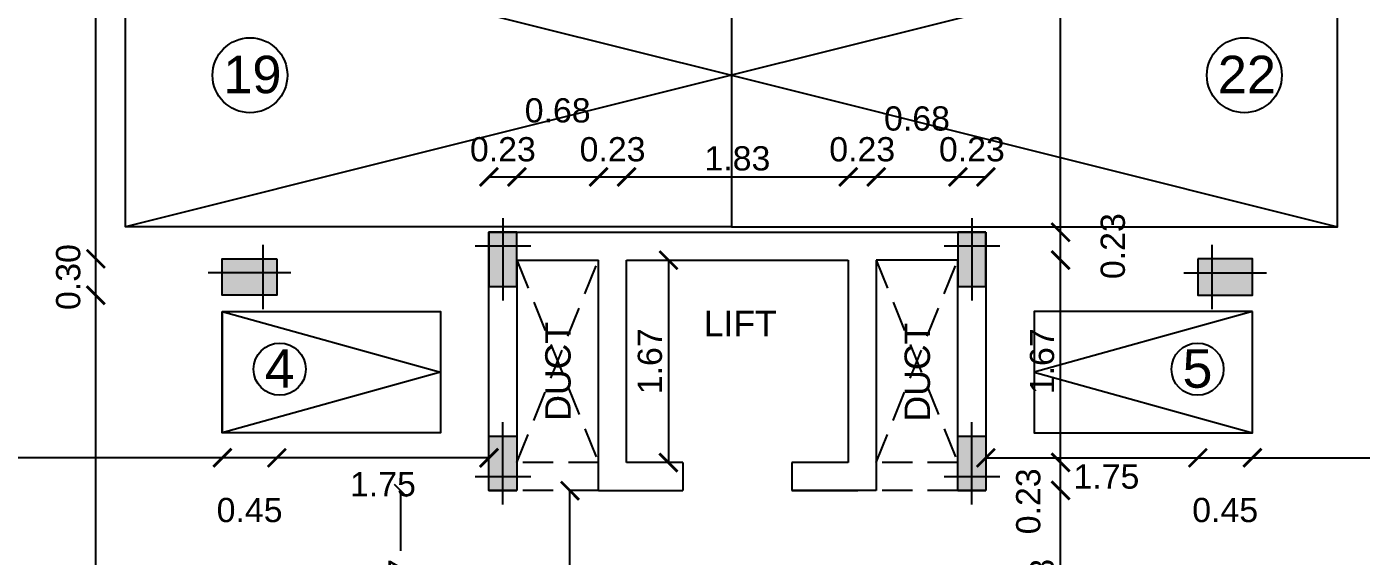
# Model space of a CAD drawing. Header units: metres. Extents: x 2130 to 3135, y 5414 to 5819.
# Drawn here: x 2812.47 to 2823.48, y 5623.37 to 5627.74 of the extents above; entities that cross this region are included whole.
import ezdxf
from ezdxf.enums import TextEntityAlignment as Align

# ---------------------------------------------------------------- set-up
doc = ezdxf.new("R2010")
doc.units = ezdxf.units.M
doc.header["$MEASUREMENT"] = 0
doc.header["$PDMODE"] = 34
doc.linetypes.add('HIDDEN', pattern=[0.375, 0.25, -0.125])
doc.linetypes.add('PHANTOM2', pattern=[1.25, 0.625, -0.125, 0.125, -0.125, 0.125, -0.125])
doc.layers.get('0').update_dxf_attribs({"lineweight": 18})
doc.layers.get('Defpoints').update_dxf_attribs({"lineweight": 18})
for name, color, linetype in [('BLK_1_FLR_0_EXIT_WIDTH_STAIR', 1, 'Continuous'), ('CAR TEXT', 5, 'Continuous'), ('CMDA CAR', 30, 'Continuous'), ('col', 1, 'Continuous'), ('DIM', 8, 'Continuous'), ('TW CMDA', 190, 'Continuous'), ('TW NOS', 7, 'Continuous'), ('WALL', 2, 'Continuous')]:
    doc.layers.add(name, color=color, linetype=linetype)
doc.layers.add('text', color=7, linetype='Continuous', lineweight=25)
doc.styles.add('A1', font='arial.ttf')
doc.styles.add('R1', font='arial.ttf')
doc.styles.get("Standard").update_dxf_attribs({"font": 'arial.ttf'})
doc.dimstyles.new('app', dxfattribs={"dimtxt": 0.2, "dimasz": 0.1, "dimexe": 0.18, "dimexo": 0.0625, "dimgap": 0.09, "dimtad": 0, "dimzin": 0, "dimdsep": 46, "dimtxsty": 'Standard', "dimblk": 'OBLIQUE', "dimcen": 0.09, "dimse1": 1, "dimse2": 1, "dimclre": 8, "dimadec": 0, "dimazin": 0, "dimtfac": 1, "dimtofl": 0, "dimtmove": 0, "dimatfit": 3, "dimfxl": 0, "dimtolj": 1, "dimtzin": 0, "dimarcsym": 0})
doc.dimstyles.new('DIM-CMDA', dxfattribs={"dimtxt": 0.2, "dimasz": 0.15, "dimexe": 0.05, "dimexo": 0.0625, "dimgap": 0.05, "dimtad": 1, "dimzin": 1, "dimdsep": 46, "dimtxsty": 'R1', "dimblk": 'ARCHTICK', "dimcen": 0.09, "dimse1": 1, "dimse2": 1, "dimclrd": 8, "dimclre": 8, "dimadec": 0, "dimazin": 0, "dimtm": 1e-09, "dimtfac": 1, "dimtofl": 0, "dimtmove": 2, "dimatfit": 3, "dimfxl": 0, "dimtolj": 1, "dimtzin": 0, "dimlwd": -1, "dimlwe": -1, "dimarcsym": 0})

# ---------------------------------------------------------------- blocks, each defined once
blk = doc.blocks.new('CAR - 1')
at = {"color": 0}
blk.add_lwpolyline([(-1250, 0), (1250, 0), (1250, 5000), (-1250, 5000)], close=True, dxfattribs=at)
blk.add_lwpolyline([(1250, 0), (0, 5000), (-1250, 0), (1250, 0)], dxfattribs=at)
blk = doc.blocks.new('230x450')
blk.add_hatch(color=0).paths.add_polyline_path([(1594.873, -175.039), (1595.103, -175.039), (1595.103, -175.489), (1594.873, -175.489)])
at = {"color": 0}
for p, q in [((1594.988, -174.924), (1594.988, -175.604)), ((1594.758, -175.154), (1595.218, -175.154))]:
    blk.add_line(p, q, dxfattribs=at)
blk.add_lwpolyline([(1594.873, -175.039), (1595.103, -175.039), (1595.103, -175.489), (1594.873, -175.489)], close=True, dxfattribs=at)
blk = doc.blocks.new('300x450')
blk.add_hatch(color=0).paths.add_polyline_path([(1602.841, -173.858), (1603.141, -173.858), (1603.141, -174.308), (1602.841, -174.308)])
at = {"color": 0}
for p, q in [((1602.956, -173.743), (1602.956, -174.423)), ((1602.726, -173.973), (1603.256, -173.973))]:
    blk.add_line(p, q, dxfattribs=at)
blk.add_lwpolyline([(1602.841, -173.858), (1603.141, -173.858), (1603.141, -174.308), (1602.841, -174.308)], close=True, dxfattribs=at)
blk = doc.blocks.new('_ArchTick')
at = {"color": 0, "linetype": 'ByBlock', "const_width": 0.15}
blk.add_lwpolyline([(-0.5, -0.5), (0.5, 0.5)], dxfattribs=at)
blk = doc.blocks.new('*D343')
at = {"layer": 'Defpoints', "color": 0}
for p in [(2816.512, 5626.503), (2816.282, 5625.168), (2816.512, 5625.168)]:
    blk.add_point(p, dxfattribs=at)
at = {"layer": 'DIM', "color": 8}
blk.add_line((2816.282, 5626.503), (2816.512, 5626.503), dxfattribs=at)
at = {"layer": 'DIM', "color": 8, "xscale": 0.15, "yscale": 0.15, "zscale": 0.15, "rotation": 180}
blk.add_blockref('_ArchTick', (2816.282, 5626.503), dxfattribs=at)
at = {"layer": 'DIM', "color": 8, "xscale": 0.15, "yscale": 0.15, "zscale": 0.15}
blk.add_blockref('_ArchTick', (2816.512, 5626.503), dxfattribs=at)
at = {"layer": 'DIM', "color": 0, "insert": (2816.397, 5626.73), "char_height": 0.2, "attachment_point": 5, "style": 'R1'}
blk.add_mtext('\\A1;0.23', dxfattribs=at)
blk = doc.blocks.new('*D344')
at = {"layer": 'Defpoints', "color": 0}
for p in [(2817.187, 5626.503), (2816.512, 5625.168), (2817.187, 5624.867)]:
    blk.add_point(p, dxfattribs=at)
at = {"layer": 'DIM', "color": 8}
blk.add_line((2816.512, 5626.503), (2817.187, 5626.503), dxfattribs=at)
at = {"layer": 'DIM', "color": 8, "xscale": 0.15, "yscale": 0.15, "zscale": 0.15, "rotation": 180}
blk.add_blockref('_ArchTick', (2816.512, 5626.503), dxfattribs=at)
at = {"layer": 'DIM', "color": 8, "xscale": 0.15, "yscale": 0.15, "zscale": 0.15}
blk.add_blockref('_ArchTick', (2817.187, 5626.503), dxfattribs=at)
at = {"layer": 'DIM', "color": 0, "insert": (2816.849, 5627.051), "char_height": 0.2, "attachment_point": 5, "style": 'R1'}
blk.add_mtext('\\A1;0.68', dxfattribs=at)
blk = doc.blocks.new('*D345')
at = {"layer": 'Defpoints', "color": 0}
for p in [(2817.417, 5626.503), (2817.417, 5624.982), (2817.187, 5624.867)]:
    blk.add_point(p, dxfattribs=at)
at = {"layer": 'DIM', "color": 8}
blk.add_line((2817.187, 5626.503), (2817.417, 5626.503), dxfattribs=at)
at = {"layer": 'DIM', "color": 8, "xscale": 0.15, "yscale": 0.15, "zscale": 0.15, "rotation": 180}
blk.add_blockref('_ArchTick', (2817.187, 5626.503), dxfattribs=at)
at = {"layer": 'DIM', "color": 8, "xscale": 0.15, "yscale": 0.15, "zscale": 0.15}
blk.add_blockref('_ArchTick', (2817.417, 5626.503), dxfattribs=at)
at = {"layer": 'DIM', "color": 0, "insert": (2817.302, 5626.73), "char_height": 0.2, "attachment_point": 5, "style": 'R1'}
blk.add_mtext('\\A1;0.23', dxfattribs=at)
blk = doc.blocks.new('*D346')
at = {"layer": 'Defpoints', "color": 0}
for p in [(2819.247, 5626.503), (2819.247, 5625.259), (2817.417, 5624.982)]:
    blk.add_point(p, dxfattribs=at)
at = {"layer": 'DIM', "color": 8}
blk.add_line((2817.417, 5626.503), (2819.247, 5626.503), dxfattribs=at)
at = {"layer": 'DIM', "color": 8, "xscale": 0.15, "yscale": 0.15, "zscale": 0.15, "rotation": 180}
blk.add_blockref('_ArchTick', (2817.417, 5626.503), dxfattribs=at)
at = {"layer": 'DIM', "color": 8, "xscale": 0.15, "yscale": 0.15, "zscale": 0.15}
blk.add_blockref('_ArchTick', (2819.247, 5626.503), dxfattribs=at)
at = {"layer": 'DIM', "color": 0, "insert": (2818.332, 5626.655), "char_height": 0.2, "attachment_point": 5, "style": 'R1'}
blk.add_mtext('\\A1;1.83', dxfattribs=at)
blk = doc.blocks.new('*D347')
at = {"layer": 'Defpoints', "color": 0}
for p in [(2819.477, 5626.503), (2819.247, 5625.259), (2819.477, 5625.189)]:
    blk.add_point(p, dxfattribs=at)
at = {"layer": 'DIM', "color": 8}
blk.add_line((2819.247, 5626.503), (2819.477, 5626.503), dxfattribs=at)
at = {"layer": 'DIM', "color": 8, "xscale": 0.15, "yscale": 0.15, "zscale": 0.15, "rotation": 180}
blk.add_blockref('_ArchTick', (2819.247, 5626.503), dxfattribs=at)
at = {"layer": 'DIM', "color": 8, "xscale": 0.15, "yscale": 0.15, "zscale": 0.15}
blk.add_blockref('_ArchTick', (2819.477, 5626.503), dxfattribs=at)
at = {"layer": 'DIM', "color": 0, "insert": (2819.362, 5626.73), "char_height": 0.2, "attachment_point": 5, "style": 'R1'}
blk.add_mtext('\\A1;0.23', dxfattribs=at)
blk = doc.blocks.new('*D348')
at = {"layer": 'Defpoints', "color": 0}
for p in [(2820.152, 5626.503), (2819.477, 5625.189), (2820.152, 5625.108)]:
    blk.add_point(p, dxfattribs=at)
at = {"layer": 'DIM', "color": 8}
blk.add_line((2819.477, 5626.503), (2820.152, 5626.503), dxfattribs=at)
at = {"layer": 'DIM', "color": 8, "xscale": 0.15, "yscale": 0.15, "zscale": 0.15, "rotation": 180}
blk.add_blockref('_ArchTick', (2819.477, 5626.503), dxfattribs=at)
at = {"layer": 'DIM', "color": 8, "xscale": 0.15, "yscale": 0.15, "zscale": 0.15}
blk.add_blockref('_ArchTick', (2820.152, 5626.503), dxfattribs=at)
at = {"layer": 'DIM', "color": 0, "insert": (2819.814, 5626.984), "char_height": 0.2, "attachment_point": 5, "style": 'R1'}
blk.add_mtext('\\A1;0.68', dxfattribs=at)
blk = doc.blocks.new('*D349')
at = {"layer": 'Defpoints', "color": 0}
for p in [(2820.382, 5626.503), (2820.152, 5625.108), (2820.382, 5625.098)]:
    blk.add_point(p, dxfattribs=at)
at = {"layer": 'DIM', "color": 8}
blk.add_line((2820.152, 5626.503), (2820.382, 5626.503), dxfattribs=at)
at = {"layer": 'DIM', "color": 8, "xscale": 0.15, "yscale": 0.15, "zscale": 0.15, "rotation": 180}
blk.add_blockref('_ArchTick', (2820.152, 5626.503), dxfattribs=at)
at = {"layer": 'DIM', "color": 8, "xscale": 0.15, "yscale": 0.15, "zscale": 0.15}
blk.add_blockref('_ArchTick', (2820.382, 5626.503), dxfattribs=at)
at = {"layer": 'DIM', "color": 0, "insert": (2820.267, 5626.73), "char_height": 0.2, "attachment_point": 5, "style": 'R1'}
blk.add_mtext('\\A1;0.23', dxfattribs=at)
blk = doc.blocks.new('*D350')
at = {"layer": 'Defpoints', "color": 0}
for p in [(2822.132, 5625.392), (2820.382, 5625.098), (2822.132, 5624.186)]:
    blk.add_point(p, dxfattribs=at)
at = {"layer": 'DIM', "color": 8}
blk.add_line((2820.382, 5624.186), (2822.132, 5624.186), dxfattribs=at)
at = {"layer": 'DIM', "color": 8, "xscale": 0.15, "yscale": 0.15, "zscale": 0.15, "rotation": 180}
blk.add_blockref('_ArchTick', (2820.382, 5624.186), dxfattribs=at)
at = {"layer": 'DIM', "color": 8, "xscale": 0.15, "yscale": 0.15, "zscale": 0.15}
blk.add_blockref('_ArchTick', (2822.132, 5624.186), dxfattribs=at)
at = {"layer": 'DIM', "color": 0, "insert": (2821.377, 5624.03), "char_height": 0.2, "attachment_point": 5, "style": 'R1'}
blk.add_mtext('\\A1;1.75', dxfattribs=at)
blk = doc.blocks.new('*D351')
at = {"layer": 'Defpoints', "color": 0}
for p in [(2822.132, 5625.392), (2822.582, 5625.392), (2822.582, 5624.186)]:
    blk.add_point(p, dxfattribs=at)
at = {"layer": 'DIM', "color": 8}
blk.add_line((2822.132, 5624.186), (2822.582, 5624.186), dxfattribs=at)
at = {"layer": 'DIM', "color": 8, "xscale": 0.15, "yscale": 0.15, "zscale": 0.15, "rotation": 180}
blk.add_blockref('_ArchTick', (2822.132, 5624.186), dxfattribs=at)
at = {"layer": 'DIM', "color": 8, "xscale": 0.15, "yscale": 0.15, "zscale": 0.15}
blk.add_blockref('_ArchTick', (2822.582, 5624.186), dxfattribs=at)
at = {"layer": 'DIM', "color": 0, "insert": (2822.357, 5623.754), "char_height": 0.2, "attachment_point": 5, "style": 'R1'}
blk.add_mtext('\\A1;0.45', dxfattribs=at)
blk = doc.blocks.new('*D352')
at = {"layer": 'Defpoints', "color": 0}
for p in [(2822.582, 5625.392), (2827.522, 5625.242), (2827.522, 5624.186)]:
    blk.add_point(p, dxfattribs=at)
at = {"layer": 'DIM', "color": 8}
blk.add_line((2822.582, 5624.186), (2827.522, 5624.186), dxfattribs=at)
at = {"layer": 'DIM', "color": 8, "xscale": 0.15, "yscale": 0.15, "zscale": 0.15, "rotation": 180}
blk.add_blockref('_ArchTick', (2822.582, 5624.186), dxfattribs=at)
at = {"layer": 'DIM', "color": 8, "xscale": 0.15, "yscale": 0.15, "zscale": 0.15}
blk.add_blockref('_ArchTick', (2827.522, 5624.186), dxfattribs=at)
at = {"layer": 'DIM', "color": 0, "insert": (2825.052, 5624.338), "char_height": 0.2, "attachment_point": 5, "style": 'R1'}
blk.add_mtext('\\A1;4.94', dxfattribs=at)
blk = doc.blocks.new('*D356')
at = {"layer": 'Defpoints', "color": 0}
for p in [(2814.532, 5625.692), (2816.282, 5625.168), (2814.532, 5624.186)]:
    blk.add_point(p, dxfattribs=at)
at = {"layer": 'DIM', "color": 8}
blk.add_line((2816.282, 5624.186), (2814.532, 5624.186), dxfattribs=at)
at = {"layer": 'DIM', "color": 8, "xscale": 0.15, "yscale": 0.15, "zscale": 0.15, "rotation": 180}
blk.add_blockref('_ArchTick', (2814.532, 5624.186), dxfattribs=at)
at = {"layer": 'DIM', "color": 8, "xscale": 0.15, "yscale": 0.15, "zscale": 0.15}
blk.add_blockref('_ArchTick', (2816.282, 5624.186), dxfattribs=at)
at = {"layer": 'DIM', "color": 0, "insert": (2815.407, 5623.967), "char_height": 0.2, "attachment_point": 5, "style": 'R1'}
blk.add_mtext('\\A1;1.75', dxfattribs=at)
blk = doc.blocks.new('*D357')
at = {"layer": 'Defpoints', "color": 0}
for p in [(2814.082, 5625.692), (2814.532, 5625.692), (2814.082, 5624.186)]:
    blk.add_point(p, dxfattribs=at)
at = {"layer": 'DIM', "color": 8}
blk.add_line((2814.532, 5624.186), (2814.082, 5624.186), dxfattribs=at)
at = {"layer": 'DIM', "color": 8, "xscale": 0.15, "yscale": 0.15, "zscale": 0.15, "rotation": 180}
blk.add_blockref('_ArchTick', (2814.082, 5624.186), dxfattribs=at)
at = {"layer": 'DIM', "color": 8, "xscale": 0.15, "yscale": 0.15, "zscale": 0.15}
blk.add_blockref('_ArchTick', (2814.532, 5624.186), dxfattribs=at)
at = {"layer": 'DIM', "color": 0, "insert": (2814.307, 5623.754), "char_height": 0.2, "attachment_point": 5, "style": 'R1'}
blk.add_mtext('\\A1;0.45', dxfattribs=at)
blk = doc.blocks.new('*D358')
at = {"layer": 'Defpoints', "color": 0}
for p in [(2814.082, 5625.692), (2809.142, 5625.312), (2809.142, 5624.186)]:
    blk.add_point(p, dxfattribs=at)
at = {"layer": 'DIM', "color": 8}
blk.add_line((2814.082, 5624.186), (2809.142, 5624.186), dxfattribs=at)
at = {"layer": 'DIM', "color": 8, "xscale": 0.15, "yscale": 0.15, "zscale": 0.15, "rotation": 180}
blk.add_blockref('_ArchTick', (2809.142, 5624.186), dxfattribs=at)
at = {"layer": 'DIM', "color": 8, "xscale": 0.15, "yscale": 0.15, "zscale": 0.15}
blk.add_blockref('_ArchTick', (2814.082, 5624.186), dxfattribs=at)
at = {"layer": 'DIM', "color": 0, "insert": (2811.612, 5624.338), "char_height": 0.2, "attachment_point": 5, "style": 'R1'}
blk.add_mtext('\\A1;4.94', dxfattribs=at)
blk = doc.blocks.new('*D827')
at = {"layer": 'Defpoints', "color": 0}
for p in [(2819.327, 5623.917), (2820.999, 5623.917), (2820.752, 5622.242)]:
    blk.add_point(p, dxfattribs=at)
at = {"layer": 'DIM', "color": 8}
blk.add_line((2820.999, 5622.242), (2820.999, 5623.917), dxfattribs=at)
at = {"layer": 'DIM', "color": 8, "xscale": 0.15, "yscale": 0.15, "zscale": 0.15}
for p, rotation in [((2820.999, 5623.917), 90), ((2820.999, 5622.242), 270)]:
    blk.add_blockref('_ArchTick', p, dxfattribs=dict(at, rotation=rotation))
at = {"layer": 'DIM', "color": 0, "insert": (2820.847, 5623.08), "char_height": 0.2, "attachment_point": 5, "rotation": 90, "style": 'R1'}
blk.add_mtext('\\A1;1.68', dxfattribs=at)
blk = doc.blocks.new('*D828')
at = {"layer": 'Defpoints', "color": 0}
for p in [(2819.094, 5624.147), (2820.999, 5624.147), (2819.327, 5623.917)]:
    blk.add_point(p, dxfattribs=at)
at = {"layer": 'DIM', "color": 8}
blk.add_line((2820.999, 5623.917), (2820.999, 5624.147), dxfattribs=at)
at = {"layer": 'DIM', "color": 8, "xscale": 0.15, "yscale": 0.15, "zscale": 0.15}
for p, rotation in [((2820.999, 5624.147), 90), ((2820.999, 5623.917), 270)]:
    blk.add_blockref('_ArchTick', p, dxfattribs=dict(at, rotation=rotation))
at = {"layer": 'DIM', "color": 0, "insert": (2820.733, 5623.827), "char_height": 0.2, "attachment_point": 5, "rotation": 90, "style": 'R1'}
blk.add_mtext('\\A1;0.23', dxfattribs=at)
blk = doc.blocks.new('*D829')
at = {"layer": 'Defpoints', "color": 0}
for p in [(2819.7, 5625.817), (2820.999, 5625.817), (2819.094, 5624.147)]:
    blk.add_point(p, dxfattribs=at)
at = {"layer": 'DIM', "color": 8}
blk.add_line((2820.999, 5624.147), (2820.999, 5625.817), dxfattribs=at)
at = {"layer": 'DIM', "color": 8, "xscale": 0.15, "yscale": 0.15, "zscale": 0.15}
for p, rotation in [((2820.999, 5625.817), 90), ((2820.999, 5624.147), 270)]:
    blk.add_blockref('_ArchTick', p, dxfattribs=dict(at, rotation=rotation))
at = {"layer": 'DIM', "color": 0, "insert": (2820.847, 5624.982), "char_height": 0.2, "attachment_point": 5, "rotation": 90, "style": 'R1'}
blk.add_mtext('\\A1;1.67', dxfattribs=at)
blk = doc.blocks.new('*D830')
at = {"layer": 'Defpoints', "color": 0}
for p in [(2819.724, 5626.047), (2820.999, 5626.047), (2819.7, 5625.817)]:
    blk.add_point(p, dxfattribs=at)
at = {"layer": 'DIM', "color": 8}
blk.add_line((2820.999, 5625.817), (2820.999, 5626.047), dxfattribs=at)
at = {"layer": 'DIM', "color": 8, "xscale": 0.15, "yscale": 0.15, "zscale": 0.15}
for p, rotation in [((2820.999, 5626.047), 90), ((2820.999, 5625.817), 270)]:
    blk.add_blockref('_ArchTick', p, dxfattribs=dict(at, rotation=rotation))
at = {"layer": 'DIM', "color": 0, "insert": (2821.431, 5625.932), "char_height": 0.2, "attachment_point": 5, "rotation": 90, "style": 'R1'}
blk.add_mtext('\\A1;0.23', dxfattribs=at)
blk = doc.blocks.new('*D831')
at = {"layer": 'Defpoints', "color": 0}
for p in [(2820.602, 5631.092), (2820.999, 5631.092), (2819.724, 5626.047)]:
    blk.add_point(p, dxfattribs=at)
at = {"layer": 'DIM', "color": 8}
blk.add_line((2820.999, 5626.047), (2820.999, 5631.092), dxfattribs=at)
at = {"layer": 'DIM', "color": 8, "xscale": 0.15, "yscale": 0.15, "zscale": 0.15}
for p, rotation in [((2820.999, 5631.092), 90), ((2820.999, 5626.047), 270)]:
    blk.add_blockref('_ArchTick', p, dxfattribs=dict(at, rotation=rotation))
at = {"layer": 'DIM', "color": 0, "insert": (2820.847, 5628.57), "char_height": 0.2, "attachment_point": 5, "rotation": 90, "style": 'R1'}
blk.add_mtext('\\A1;5.05', dxfattribs=at)
blk = doc.blocks.new('*D872')
at = {"layer": 'Defpoints', "color": 0}
for p in [(2813.038, 5625.527), (2814.307, 5625.527), (2814.307, 5618.727)]:
    blk.add_point(p, dxfattribs=at)
at = {"layer": 'DIM', "color": 8}
blk.add_line((2813.038, 5618.727), (2813.038, 5625.527), dxfattribs=at)
at = {"layer": 'DIM', "color": 8, "xscale": 0.15, "yscale": 0.15, "zscale": 0.15}
for p, rotation in [((2813.038, 5625.527), 90), ((2813.038, 5618.727), 270)]:
    blk.add_blockref('_ArchTick', p, dxfattribs=dict(at, rotation=rotation))
at = {"layer": 'DIM', "color": 0, "insert": (2812.886, 5622.127), "char_height": 0.2, "attachment_point": 5, "rotation": 90, "style": 'R1'}
blk.add_mtext('\\A1;6.80', dxfattribs=at)
blk = doc.blocks.new('*D873')
at = {"layer": 'Defpoints', "color": 0}
for p in [(2813.038, 5625.827), (2814.307, 5625.827), (2814.307, 5625.527)]:
    blk.add_point(p, dxfattribs=at)
at = {"layer": 'DIM', "color": 8}
blk.add_line((2813.038, 5625.527), (2813.038, 5625.827), dxfattribs=at)
at = {"layer": 'DIM', "color": 8, "xscale": 0.15, "yscale": 0.15, "zscale": 0.15}
for p, rotation in [((2813.038, 5625.827), 90), ((2813.038, 5625.527), 270)]:
    blk.add_blockref('_ArchTick', p, dxfattribs=dict(at, rotation=rotation))
at = {"layer": 'DIM', "color": 0, "insert": (2812.811, 5625.677), "char_height": 0.2, "attachment_point": 5, "rotation": 90, "style": 'R1'}
blk.add_mtext('\\A1;0.30', dxfattribs=at)
blk = doc.blocks.new('*D874')
at = {"layer": 'Defpoints', "color": 0}
for p in [(2813.038, 5631.092), (2814.532, 5631.092), (2814.307, 5625.827)]:
    blk.add_point(p, dxfattribs=at)
at = {"layer": 'DIM', "color": 8}
blk.add_line((2813.038, 5625.827), (2813.038, 5631.092), dxfattribs=at)
at = {"layer": 'DIM', "color": 8, "xscale": 0.15, "yscale": 0.15, "zscale": 0.15}
for p, rotation in [((2813.038, 5631.092), 90), ((2813.038, 5625.827), 270)]:
    blk.add_blockref('_ArchTick', p, dxfattribs=dict(at, rotation=rotation))
at = {"layer": 'DIM', "color": 0, "insert": (2812.886, 5628.46), "char_height": 0.2, "attachment_point": 5, "rotation": 90, "style": 'R1'}
blk.add_mtext('\\A1;5.27', dxfattribs=at)
blk = doc.blocks.new('*D886')
at = {"layer": 'Defpoints', "color": 0}
for p in [(2817.417, 5625.817), (2817.417, 5624.147), (2817.763, 5624.147)]:
    blk.add_point(p, dxfattribs=at)
at = {"layer": 'DIM', "color": 8}
blk.add_line((2817.763, 5625.817), (2817.763, 5624.147), dxfattribs=at)
at = {"layer": 'DIM', "color": 8, "xscale": 0.15, "yscale": 0.15, "zscale": 0.15}
for p, rotation in [((2817.763, 5625.817), 90), ((2817.763, 5624.147), 270)]:
    blk.add_blockref('_ArchTick', p, dxfattribs=dict(at, rotation=rotation))
at = {"layer": 'DIM', "color": 0, "insert": (2817.611, 5624.982), "char_height": 0.2, "attachment_point": 5, "rotation": 90, "style": 'R1'}
blk.add_mtext('\\A1;1.67', dxfattribs=at)
blk = doc.blocks.new('*D786')
at = {"layer": 'Defpoints', "color": 0}
for p in [(2816.512, 5623.915), (2816.95, 5623.915), (2817.617, 5620.637)]:
    blk.add_point(p, dxfattribs=at)
at = {"layer": 'DIM', "color": 8}
blk.add_line((2816.95, 5620.637), (2816.95, 5623.915), dxfattribs=at)
at = {"layer": 'DIM', "color": 8, "xscale": 0.15, "yscale": 0.15, "zscale": 0.15}
for p, rotation in [((2816.95, 5623.915), 90), ((2816.95, 5620.637), 270)]:
    blk.add_blockref('_ArchTick', p, dxfattribs=dict(at, rotation=rotation))
at = {"layer": 'DIM', "color": 0, "insert": (2816.798, 5622.276), "char_height": 0.2, "attachment_point": 5, "rotation": 90, "style": 'R1'}
blk.add_mtext('\\A1;3.28', dxfattribs=at)
blk = doc.blocks.new('TW')
at = {"color": 0}
blk.add_lwpolyline([(1090.416, 78.54), (1090.416, 76.74), (1091.416, 76.74), (1091.416, 78.54)], close=True, dxfattribs=at)
blk.add_lwpolyline([(1090.416, 78.54), (1090.916, 76.74), (1091.416, 78.54)], dxfattribs=at)
blk = doc.blocks.new('_Oblique')
at = {"color": 0, "linetype": 'ByBlock', "lineweight": -2}
blk.add_line((-0.5, -0.5), (0.5, 0.5), dxfattribs=at)
blk = doc.blocks.new('*D923')
at = {"layer": 'BLK_1_FLR_0_EXIT_WIDTH_STAIR', "color": 0, "linetype": 'PHANTOM2', "lineweight": -2}
for p, q in [((2815.553, 5623.915), (2815.553, 5623.419)), ((2815.553, 5622.242), (2815.553, 5622.739))]:
    blk.add_line(p, q, dxfattribs=at)
at = {"layer": 'Defpoints', "color": 0}
for p in [(2816.282, 5623.915), (2815.553, 5622.242), (2816.282, 5622.242)]:
    blk.add_point(p, dxfattribs=at)
at = {"layer": 'BLK_1_FLR_0_EXIT_WIDTH_STAIR', "color": 0, "lineweight": -2, "xscale": 0.1, "yscale": 0.1, "zscale": 0.1}
for p, rotation in [((2815.553, 5623.915), 90), ((2815.553, 5622.242), 270)]:
    blk.add_blockref('_Oblique', p, dxfattribs=dict(at, rotation=rotation))
at = {"layer": 'BLK_1_FLR_0_EXIT_WIDTH_STAIR', "color": 0, "insert": (2815.553, 5623.079), "char_height": 0.2, "attachment_point": 5, "rotation": 90}
blk.add_mtext('\\A1;1.67', dxfattribs=at)

msp = doc.modelspace()

# ---------------------------------------------------------------- linework, layer by layer
for points in [[(2815.882, 5625.392), (2814.082, 5625.392), (2814.082, 5624.392), (2815.882, 5624.392)], [(2822.582, 5625.392), (2820.782, 5625.392), (2820.782, 5624.392), (2822.582, 5624.392)]]:
    msp.add_lwpolyline(points, close=True)
at = {"layer": 'CAR TEXT', "color": 8}
for centre in [(2814.31, 5627.342), (2822.515, 5627.342)]:
    msp.add_circle(centre, 0.309, dxfattribs=at)
at = {"layer": 'TW NOS'}
for centre in [(2814.555, 5624.917), (2822.129, 5624.917)]:
    msp.add_circle(centre, 0.215, dxfattribs=at)
at = {"layer": 'WALL'}
for p, q in [((2816.282, 5623.915), (2816.282, 5626.047)), ((2816.282, 5626.047), (2820.382, 5626.047)), ((2820.382, 5626.047), (2820.382, 5623.915)), ((2816.512, 5625.817), (2816.512, 5623.915)), ((2816.512, 5625.817), (2817.187, 5625.817)), ((2817.187, 5623.917), (2817.187, 5625.817)), ((2817.417, 5625.817), (2819.247, 5625.817)), ((2817.417, 5624.147), (2817.417, 5625.817)), ((2817.417, 5624.147), (2817.417, 5625.817)), ((2819.247, 5625.817), (2819.247, 5624.147)), ((2819.247, 5625.817), (2819.247, 5624.147)), ((2820.152, 5625.817), (2819.477, 5625.817)), ((2819.477, 5625.817), (2819.477, 5623.917)), ((2820.152, 5623.915), (2820.152, 5625.817)), ((2817.882, 5624.147), (2817.417, 5624.147)), ((2817.882, 5624.147), (2817.882, 5623.917)), ((2819.247, 5624.147), (2818.782, 5624.147)), ((2818.782, 5624.147), (2818.782, 5623.917)), ((2816.282, 5623.915), (2816.512, 5623.915)), ((2817.187, 5623.917), (2817.882, 5623.917)), ((2818.782, 5623.917), (2819.327, 5623.917)), ((2819.477, 5623.917), (2818.782, 5623.917)), ((2820.152, 5623.915), (2820.382, 5623.915))]:
    msp.add_line(p, q, dxfattribs=at)
at = {"layer": 'WALL', "color": 8, "linetype": 'HIDDEN'}
for p, q in [((2816.512, 5624.147), (2817.187, 5625.817)), ((2816.512, 5625.817), (2817.187, 5624.147)), ((2819.477, 5624.147), (2820.152, 5625.817)), ((2819.477, 5625.817), (2820.152, 5624.147)), ((2817.187, 5623.917), (2816.512, 5623.917))]:
    msp.add_line(p, q, dxfattribs=at)
for points in [[(2817.187, 5624.147), (2816.512, 5624.147)], [(2820.152, 5624.147), (2819.477, 5624.147)], [(2817.187, 5623.917), (2816.512, 5623.917)], [(2820.152, 5623.917), (2819.477, 5623.917)]]:
    msp.add_lwpolyline(points, dxfattribs=at)

# ---------------------------------------------------------------- block references
at = {"layer": 'CMDA CAR', "color": 2, "yscale": 0.0009999999892898, "zscale": 0.0009999999892898}
for p, xscale, rotation in [((2813.284, 5627.342), -0.0009999999892898, 270), ((2823.284, 5627.342), 0.0009999999892898, 90)]:
    msp.add_blockref('CAR - 1', p, dxfattribs=dict(at, xscale=xscale, rotation=rotation))
at = {"layer": 'col', "color": 7, "xscale": -1}
for p in [(4411.385, 5801.087), (4415.255, 5801.087)]:
    msp.add_blockref('230x450', p, dxfattribs=at)
at = {"layer": 'col', "color": 7}
for name, p, rotation in [('300x450', (2988.389, 7228.669), 270), ('230x450', (4411.385, 5448.876), 180), ('230x450', (4415.255, 5448.876), 180)]:
    msp.add_blockref(name, p, dxfattribs=dict(at, rotation=rotation))
at = {"layer": 'col', "color": 7, "xscale": -1, "rotation": 90}
msp.add_blockref('300x450', (2648.274, 7228.669), dxfattribs=at)
at = {"layer": 'TW CMDA', "xscale": -1, "rotation": 90}
msp.add_blockref('TW', (2892.621, 6715.808), dxfattribs=at)
at = {"layer": 'TW CMDA', "rotation": 270}
msp.add_blockref('TW', (2744.042, 6715.808), dxfattribs=at)

# ---------------------------------------------------------------- texts
at = {"layer": 'CAR TEXT', "color": 7, "style": 'A1'}
for s, p in [('19', (2814.09, 5627.194)), ('22', (2822.296, 5627.194))]:
    msp.add_text(s, height=0.3089, dxfattribs=at).set_placement(p)
at = {"layer": 'text', "style": 'A1'}
msp.add_text('LIFT', height=0.21, dxfattribs=at).set_placement((2818.355, 5625.294), align=Align.MIDDLE_CENTER)
for p in [(2816.851, 5624.899), (2819.816, 5624.893)]:
    msp.add_text('DUCT', height=0.21, rotation=90, dxfattribs=at).set_placement(p, align=Align.MIDDLE_CENTER)
at = {"layer": 'TW NOS', "style": 'R1'}
for s, p in [('4', (2814.431, 5624.764)), ('5', (2822.005, 5624.764))]:
    msp.add_text(s, height=0.318, dxfattribs=at).set_placement(p)

# ---------------------------------------------------------------- dimensions: what is measured, and where the dimension line sits
at = {"layer": 'BLK_1_FLR_0_EXIT_WIDTH_STAIR'}
dim = msp.add_linear_dim(base=(2815.553, 5622.242), p1=(2816.282, 5623.915), p2=(2816.282, 5622.242), angle=90, dimstyle='app', override={"dimfxl": 0, "dimfxlon": 1, "dimarcsym": 2}, dxfattribs=at)
dim.commit()
dim.dimension.update_dxf_attribs({"geometry": '*D923', "text_midpoint": (2815.553, 5623.079)})
at = {"layer": 'DIM', "color": 7}
for base, p1, p2, picture, middle in [((2813.037736077, 5631.092470721), (2814.306541974, 5625.827470721), (2814.531541974, 5631.092470721), '*D874', (2812.88562148, 5628.459970721)), ((2820.998973239, 5631.092470721), (2819.724239231, 5626.047470721), (2820.601541974, 5631.092470721), '*D831', (2820.846858641, 5628.569970721)), ((2820.999, 5626.047), (2819.7, 5625.817), (2819.724, 5626.047), '*D830', (2821.431, 5625.932)), ((2813.038, 5625.827), (2814.307, 5625.527), (2814.307, 5625.827), '*D873', (2812.811, 5625.677)), ((2817.763, 5624.147), (2817.417, 5625.817), (2817.417, 5624.147), '*D886', (2817.611, 5624.982)), ((2820.999, 5625.817), (2819.094, 5624.147), (2819.7, 5625.817), '*D829', (2820.847, 5624.982)), ((2813.038, 5625.527), (2814.307, 5618.727), (2814.307, 5625.527), '*D872', (2812.886, 5622.127)), ((2816.95, 5623.915), (2817.617, 5620.637), (2816.512, 5623.915), '*D786', (2816.798, 5622.276)), ((2820.998973239, 5623.917470721), (2820.751541974, 5622.242470721), (2819.326541974, 5623.917470721), '*D827', (2820.846858641, 5623.079970721))]:
    dim = msp.add_linear_dim(base=base, p1=p1, p2=p2, angle=90, dimstyle='DIM-CMDA', override={"dimpost": '\\X'}, dxfattribs=at)
    dim.commit()
    dim.dimension.update_dxf_attribs({"geometry": picture, "text_midpoint": middle})
for base, p1, p2, picture, middle in [((2817.186541974, 5626.502665157), (2816.511541974, 5625.168407845), (2817.186541974, 5624.867470721), '*D344', (2816.849041974, 5627.050817026)), ((2820.151541974, 5626.502665157), (2819.476541974, 5625.188624548), (2820.151541974, 5625.107759833), '*D348', (2819.814041974, 5626.98374057)), ((2814.532, 5624.186), (2816.282, 5625.168), (2814.532, 5625.692), '*D356', (2815.407, 5623.967)), ((2822.132, 5624.186), (2820.382, 5625.098), (2822.132, 5625.392), '*D350', (2821.377, 5624.03))]:
    dim = msp.add_linear_dim(base=base, p1=p1, p2=p2, dimstyle='DIM-CMDA', override={"dimpost": '\\X'}, dxfattribs=at)
    dim.commit()
    dim.dimension.update_dxf_attribs({"geometry": picture, "text_midpoint": middle, "dimtype": 160})
for base, p1, p2, picture, middle in [((2816.512, 5626.503), (2816.282, 5625.168), (2816.512, 5625.168), '*D343', (2816.397, 5626.73)), ((2817.417, 5626.503), (2817.187, 5624.867), (2817.417, 5624.982), '*D345', (2817.302, 5626.73)), ((2819.477, 5626.503), (2819.247, 5625.259), (2819.477, 5625.189), '*D347', (2819.362, 5626.73)), ((2820.382, 5626.503), (2820.152, 5625.108), (2820.382, 5625.098), '*D349', (2820.267, 5626.73)), ((2819.247, 5626.503), (2817.417, 5624.982), (2819.247, 5625.259), '*D346', (2818.332, 5626.655)), ((2809.142, 5624.186), (2814.082, 5625.692), (2809.142, 5625.312), '*D358', (2811.612, 5624.338)), ((2814.082, 5624.186), (2814.532, 5625.692), (2814.082, 5625.692), '*D357', (2814.307, 5623.754)), ((2822.582, 5624.186), (2822.132, 5625.392), (2822.582, 5625.392), '*D351', (2822.357, 5623.754)), ((2827.522, 5624.186), (2822.582, 5625.392), (2827.522, 5625.242), '*D352', (2825.052, 5624.338))]:
    dim = msp.add_linear_dim(base=base, p1=p1, p2=p2, dimstyle='DIM-CMDA', override={"dimpost": '\\X'}, dxfattribs=at)
    dim.commit()
    dim.dimension.update_dxf_attribs({"geometry": picture, "text_midpoint": middle})
dim = msp.add_linear_dim(base=(2820.999, 5624.147), p1=(2819.327, 5623.917), p2=(2819.094, 5624.147), angle=90, dimstyle='DIM-CMDA', override={"dimpost": '\\X'}, dxfattribs=at)
dim.commit()
dim.dimension.update_dxf_attribs({"geometry": '*D828', "text_midpoint": (2820.733, 5623.827), "dimtype": 160})

doc.saveas('drawing.dxf')
